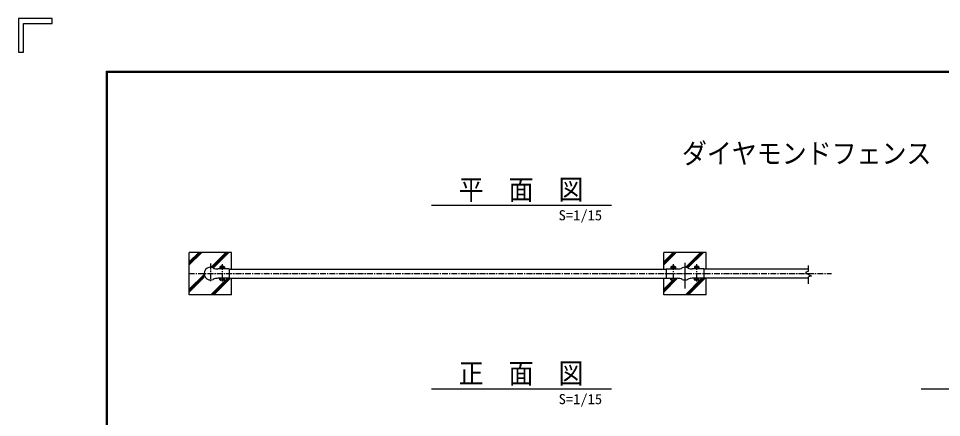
# Model space of a CAD drawing. Units: millimetres, scale not verified. Extents: x -4425 to 4425, y -3150 to 3150.
# Drawn here: x -4425 to -490, y 1450 to 3150 of the extents above; entities that cross this region are included whole.
import ezdxf
from ezdxf.enums import TextEntityAlignment as Align

# ---------------------------------------------------------------- set-up
doc = ezdxf.new("R2010")
doc.units = ezdxf.units.MM
doc.header["$LTSCALE"] = 20
doc.linetypes.add('USER1', pattern=[2, 1.25, -0.25, 0.25, -0.25])
doc.linetypes.add('USER2', pattern=[4, 2.5, -0.5, 0.5, -0.5])
for name, color, linetype, lineweight in [('0-0_SUNPOU', 1, 'Continuous', 25), ('0-2_HATCH', 4, 'Continuous', 25), ('0-3_KISO', 7, 'Continuous', 25), ('0-4_KOUZOU', 7, 'Continuous', 25), ('0-6_BUHIN', 7, 'Continuous', 25), ('0-7_BOLT', 3, 'Continuous', 25), ('0-A_WAKU', 7, 'Continuous', 25)]:
    doc.layers.add(name, color=color, linetype=linetype, lineweight=lineweight)
doc.styles.add('ＭＳ ゴシック', font='')
doc.styles.get('ＭＳ ゴシック').set_extended_font_data('MS Gothic')

msp = doc.modelspace()

# ---------------------------------------------------------------- linework, layer by layer
at = {"layer": '0-0_SUNPOU'}
for p, q in [((-2664.75, 2354.98), (-1897.3, 2354.98)), ((-2664.75, 1571.84), (-1897.3, 1571.84)), ((-576.72, 1571.84), (190.73, 1571.84))]:
    msp.add_line(p, q, dxfattribs=at)
at = {"layer": '0-2_HATCH'}
for p, q in [((-3696.82, 2112.74), (-3656.58, 2152.98)), ((-3696.82, 2106.49), (-3650.33, 2152.98)), ((-3696.82, 2100.24), (-3644.08, 2152.98)), ((-3603.33, 2090.3), (-3540.64, 2152.98)), ((-3597.68, 2089.7), (-3534.39, 2152.98)), ((-3592.47, 2088.66), (-3528.14, 2152.98)), ((-1673.82, 2100.24), (-1621.08, 2152.98)), ((-1673.82, 2106.49), (-1627.33, 2152.98)), ((-1673.82, 2112.74), (-1633.58, 2152.98)), ((-1580.33, 2090.3), (-1517.64, 2152.98)), ((-1574.68, 2089.7), (-1511.39, 2152.98)), ((-1569.47, 2088.66), (-1505.14, 2152.98)), ((-3696.82, 1996.81), (-3633.82, 2059.81)), ((-3696.82, 1990.56), (-3633.82, 2053.56)), ((-3696.82, 1984.31), (-3633.82, 2047.31)), ((-3604.7, 1972.98), (-3535.95, 2041.73)), ((-3598.45, 1972.98), (-3529.7, 2041.73)), ((-3592.2, 1972.98), (-3521.2, 2043.98)), ((-1673.82, 1984.31), (-1616.39, 2041.73)), ((-1673.82, 1990.56), (-1629.72, 2034.66)), ((-1673.82, 1996.81), (-1636.51, 2034.12)), ((-1581.7, 1972.98), (-1512.95, 2041.73)), ((-1575.45, 1972.98), (-1506.7, 2041.73)), ((-1569.2, 1972.98), (-1498.2, 2043.98))]:
    msp.add_line(p, q, dxfattribs=at)
at = {"layer": '0-3_KISO'}
for p, q in [((-3696.82, 1972.98), (-3696.82, 2152.98)), ((-1493.82, 2152.98), (-1673.82, 2152.98)), ((-1673.82, 2081.98), (-1673.82, 2152.98)), ((-1493.82, 2081.98), (-1493.82, 2152.98)), ((-3516.82, 1972.98), (-3516.82, 2043.98)), ((-1673.82, 1972.98), (-1673.82, 2043.98)), ((-1493.82, 1972.98), (-1493.82, 2043.98)), ((-3516.82, 1972.98), (-3696.82, 1972.98)), ((-1493.82, 1972.98), (-1673.82, 1972.98))]:
    msp.add_line(p, q, dxfattribs=at)
msp.add_lwpolyline([(-3516.82, 2081.98), (-3516.82, 2152.98), (-3696.82, 2152.98)], dxfattribs=at)
at = {"layer": '0-4_KOUZOU', "color": 1, "linetype": 'USER1'}
for p, q in [((-3606.82, 2105.74), (-3606.82, 2026.45)), ((-1583.82, 2105.74), (-1583.82, 2026.45))]:
    msp.add_line(p, q, dxfattribs=at)
at = {"layer": '0-4_KOUZOU', "color": 1, "linetype": 'USER2'}
msp.add_line((-1583.82, 2108.75), (-1583.82, 1999.55), dxfattribs=at)
msp.add_line((-1583.82, 2108.75), (-1583.82, 1999.55), dxfattribs=at)
at = {"layer": '0-4_KOUZOU', "color": 3}
for p, q in [((-1056.32, 2072.9), (-1056.32, 2097.34)), ((-1056.32, 2018.98), (-1056.32, 2049.64))]:
    msp.add_line(p, q, dxfattribs=at)
at = {"layer": '0-4_KOUZOU'}
for p, q in [((-3526.82, 2081.98), (-1663.82, 2081.98)), ((-1056.32, 2081.98), (-1503.82, 2081.98)), ((-3526.82, 2043.98), (-1663.82, 2043.98)), ((-1056.32, 2043.98), (-1503.82, 2043.98))]:
    msp.add_line(p, q, dxfattribs=at)
at = {"layer": '0-4_KOUZOU', "color": 3}
msp.add_lwpolyline([(-1056.32, 2072.9), (-1069.34, 2068.49), (-1043.98, 2052.79), (-1056.32, 2049.64)], dxfattribs=at)
at = {"layer": '0-6_BUHIN', "color": 1, "linetype": 'USER1'}
for p, q in [((-3556.82, 2103.9), (-3556.82, 2025.75)), ((-1633.82, 2103.9), (-1633.82, 2025.75)), ((-1533.82, 2103.9), (-1533.82, 2025.75)), ((-3699.32, 2062.98), (-958.9, 2062.98))]:
    msp.add_line(p, q, dxfattribs=at)
at = {"layer": '0-6_BUHIN'}
for p, q in [((-3526.82, 2082.73), (-3575.4, 2082.73)), ((-3526.82, 2082.73), (-3526.82, 2043.23)), ((-1663.82, 2082.73), (-1663.82, 2043.23)), ((-1663.82, 2082.73), (-1615.24, 2082.73)), ((-1503.82, 2082.73), (-1552.4, 2082.73)), ((-3526.82, 2043.23), (-3575.4, 2043.23)), ((-1663.82, 2043.23), (-1615.24, 2043.23))]:
    msp.add_line(p, q, dxfattribs=at)
msp.add_lwpolyline([(-1503.82, 2082.73), (-1503.82, 2043.23), (-1552.4, 2043.23)], dxfattribs=at)
for centre, radius, start, end in [((-3606.82, 2062.98), 27, 64.66832, 294.24963), ((-3574.56, 2131.13), 48.4, 244.66832, 270), ((-1616.08, 2131.13), 48.4, 270, 295.33168), ((-1583.82, 2062.98), 27, 64.66832, 115.33168), ((-1583.82, 2062.98), 27, 64.66832, 115.33168), ((-1551.56, 2131.13), 48.4, 244.66832, 270), ((-3574.56, 1994.83), 48.4, 90, 115.33168), ((-1616.08, 1994.83), 48.4, 64.66832, 90), ((-1583.82, 2062.98), 27, 244.66832, 294.24963), ((-1583.82, 2062.98), 27, 245.75037, 295.33168), ((-1551.56, 1994.83), 48.4, 90, 115.33168)]:
    msp.add_arc(centre, radius, start, end, dxfattribs=at)
at = {"layer": '0-7_BOLT'}
for p, q in [((-3564.17, 2092.73), (-3566.62, 2091.32)), ((-3566.62, 2091.32), (-3566.62, 2084.73)), ((-3549.47, 2092.73), (-3564.17, 2092.73)), ((-3561.82, 2091.32), (-3561.82, 2084.73)), ((-3551.82, 2091.32), (-3551.82, 2084.73)), ((-3549.47, 2092.73), (-3547.02, 2091.32)), ((-3549.47, 2092.73), (-3547.02, 2091.32)), ((-3547.02, 2091.32), (-3547.02, 2084.73)), ((-1641.17, 2092.73), (-1643.62, 2091.32)), ((-1641.17, 2092.73), (-1643.62, 2091.32)), ((-1643.62, 2091.32), (-1643.62, 2084.73)), ((-1641.17, 2092.73), (-1626.47, 2092.73)), ((-1638.82, 2091.32), (-1638.82, 2084.73)), ((-1628.82, 2091.32), (-1628.82, 2084.73)), ((-1626.47, 2092.73), (-1624.02, 2091.32)), ((-1624.02, 2091.32), (-1624.02, 2084.73)), ((-1541.17, 2092.73), (-1543.62, 2091.32)), ((-1526.47, 2092.73), (-1541.17, 2092.73)), ((-1538.82, 2091.32), (-1538.82, 2084.73)), ((-1528.82, 2091.32), (-1528.82, 2084.73)), ((-1526.47, 2092.73), (-1524.02, 2091.32)), ((-3567.32, 2084.73), (-3567.32, 2082.73)), ((-3546.32, 2084.73), (-3567.32, 2084.73)), ((-3546.32, 2082.73), (-3567.32, 2082.73)), ((-3546.32, 2084.73), (-3546.32, 2082.73)), ((-1644.32, 2084.73), (-1623.32, 2084.73)), ((-1644.32, 2084.73), (-1644.32, 2082.73)), ((-1644.32, 2082.73), (-1623.32, 2082.73)), ((-1623.32, 2084.73), (-1623.32, 2082.73)), ((-1523.32, 2084.73), (-1544.32, 2084.73)), ((-1544.32, 2084.73), (-1544.32, 2082.73)), ((-3561.82, 2043.23), (-3561.82, 2042.73)), ((-3561.82, 2043.23), (-3561.82, 2042.73)), ((-3561.82, 2036.65), (-3561.82, 2043.23)), ((-3551.82, 2043.23), (-3551.82, 2042.73)), ((-3551.82, 2043.23), (-3551.82, 2042.73)), ((-3551.82, 2036.65), (-3551.82, 2043.23)), ((-1638.82, 2043.23), (-1638.82, 2042.73)), ((-1638.82, 2043.23), (-1638.82, 2042.73)), ((-1638.82, 2036.65), (-1638.82, 2043.23)), ((-1628.82, 2043.23), (-1628.82, 2042.73)), ((-1628.82, 2043.23), (-1628.82, 2042.73)), ((-1628.82, 2036.65), (-1628.82, 2043.23)), ((-1543.62, 2036.65), (-1543.62, 2043.23)), ((-1541.17, 2035.23), (-1543.62, 2036.65)), ((-1526.47, 2035.23), (-1541.17, 2035.23)), ((-1538.82, 2036.65), (-1538.82, 2043.23)), ((-1538.82, 2043.23), (-1538.82, 2042.73)), ((-1538.82, 2043.23), (-1538.82, 2042.73)), ((-1528.82, 2036.65), (-1528.82, 2043.23)), ((-1528.82, 2043.23), (-1528.82, 2042.73)), ((-1528.82, 2043.23), (-1528.82, 2042.73)), ((-1526.47, 2035.23), (-1524.02, 2036.65)), ((-1524.02, 2036.65), (-1524.02, 2043.23))]:
    msp.add_line(p, q, dxfattribs=at)
for points in [[(-3549.47, 2092.73), (-3564.17, 2092.73), (-3566.62, 2091.32)], [(-1641.17, 2092.73), (-1626.47, 2092.73), (-1624.02, 2091.32)], [(-1526.47, 2092.73), (-1541.17, 2092.73), (-1543.62, 2091.32), (-1543.62, 2084.73)], [(-1526.47, 2092.73), (-1524.02, 2091.32), (-1524.02, 2084.73)], [(-1523.32, 2084.73), (-1523.32, 2082.73), (-1544.32, 2082.73)], [(-3549.47, 2035.23), (-3564.17, 2035.23), (-3566.62, 2036.65), (-3566.62, 2043.23)], [(-3549.47, 2035.23), (-3547.02, 2036.65), (-3547.02, 2043.23)], [(-1641.17, 2035.23), (-1643.62, 2036.65), (-1643.62, 2043.23)], [(-1641.17, 2035.23), (-1626.47, 2035.23), (-1624.02, 2036.65), (-1624.02, 2043.23)]]:
    msp.add_lwpolyline(points, dxfattribs=at)
for centre, radius, start, end in [((-3564.04, 2090.28), 2.45, 24.94299, 92.968), ((-3564.04, 2090.28), 2.45, 24.94299, 92.968), ((-3556.82, 2085.46), 10, 46.67952, 133.32048), ((-3556.82, 2083.19), 9.54, 58.40741, 121.59259), ((-3556.82, 2083.19), 9.54, 58.40741, 121.59259), ((-3549.6, 2090.28), 2.45, 87.032, 155.05701), ((-3549.6, 2090.28), 2.45, 87.032, 155.05701), ((-1641.04, 2090.28), 2.45, 24.94299, 92.968), ((-1641.04, 2090.28), 2.45, 24.94299, 92.968), ((-1633.82, 2085.46), 10, 46.67952, 133.32048), ((-1633.82, 2083.19), 9.54, 58.40741, 121.59259), ((-1633.82, 2083.19), 9.54, 58.40741, 121.59259), ((-1626.6, 2090.28), 2.45, 87.032, 155.05701), ((-1626.6, 2090.28), 2.45, 87.032, 155.05701), ((-1541.04, 2090.28), 2.45, 24.94299, 92.968), ((-1541.04, 2090.28), 2.45, 24.94299, 92.968), ((-1533.82, 2085.46), 10, 46.67952, 133.32048), ((-1533.82, 2083.19), 9.54, 58.40741, 121.59259), ((-1533.82, 2083.19), 9.54, 58.40741, 121.59259), ((-1526.6, 2090.28), 2.45, 87.032, 155.05701), ((-1526.6, 2090.28), 2.45, 87.032, 155.05701), ((-3564.04, 2037.68), 2.45, 267.032, 335.05701), ((-3556.82, 2044.78), 9.54, 238.40741, 301.59259), ((-3549.6, 2037.68), 2.45, 204.94299, 272.968), ((-1641.04, 2037.68), 2.45, 267.032, 335.05701), ((-1633.82, 2044.78), 9.54, 238.40741, 301.59259), ((-1626.6, 2037.68), 2.45, 204.94299, 272.968), ((-1541.04, 2037.68), 2.45, 267.032, 335.05701), ((-1533.82, 2044.78), 9.54, 238.40741, 301.59259), ((-1526.6, 2037.68), 2.45, 204.94299, 272.968)]:
    msp.add_arc(centre, radius, start, end, dxfattribs=at)
at = {"layer": '0-A_WAKU'}
for p, q in [((-4281.91, 3149.96), (-4425.16, 3149.96)), ((-4403.67, 3006.71), (-4403.67, 3128.47)), ((-4048.16, 2922.96), (4197.84, 2922.96)), ((-4048.16, -2923.04), (-4048.16, 2922.96))]:
    msp.add_line(p, q, dxfattribs=at)
for points in [[(-4425.16, 3149.96), (-4425.16, 3006.71), (-4403.67, 3006.71)], [(-4403.67, 3128.47), (-4281.91, 3128.47), (-4281.91, 3149.96)], [(-4046.16, -2921.04), (-4046.16, 2920.96), (4195.84, 2920.96)]]:
    msp.add_lwpolyline(points, dxfattribs=at)
msp.add_lwpolyline([(-4050.16, 2924.96), (4199.84, 2924.96), (4199.84, -2925.04), (-4050.16, -2925.04)], close=True, dxfattribs=at)

# ---------------------------------------------------------------- texts
at = {"layer": '0-0_SUNPOU', "color": 7, "style": 'ＭＳ ゴシック', "width": 0.9}
for s, p in [('ダイヤモンドフェンス', (-1596.71, 2505.7)), ('平\u3000面\u3000図', (-2548.04, 2352.08)), ('正\u3000面\u3000図', (-2548.04, 1568.94))]:
    msp.add_text(s, height=86.66, dxfattribs=at).set_placement(p, align=Align.BOTTOM_LEFT)
at = {"layer": '0-0_SUNPOU', "color": 3, "style": 'ＭＳ ゴシック', "width": 1.05}
for p in [(-2122.21, 2277.01), (-2122.21, 1493.88)]:
    msp.add_text('S=1/15', height=43.26, dxfattribs=at).set_placement(p, align=Align.BOTTOM_LEFT)

doc.saveas('drawing.dxf')
